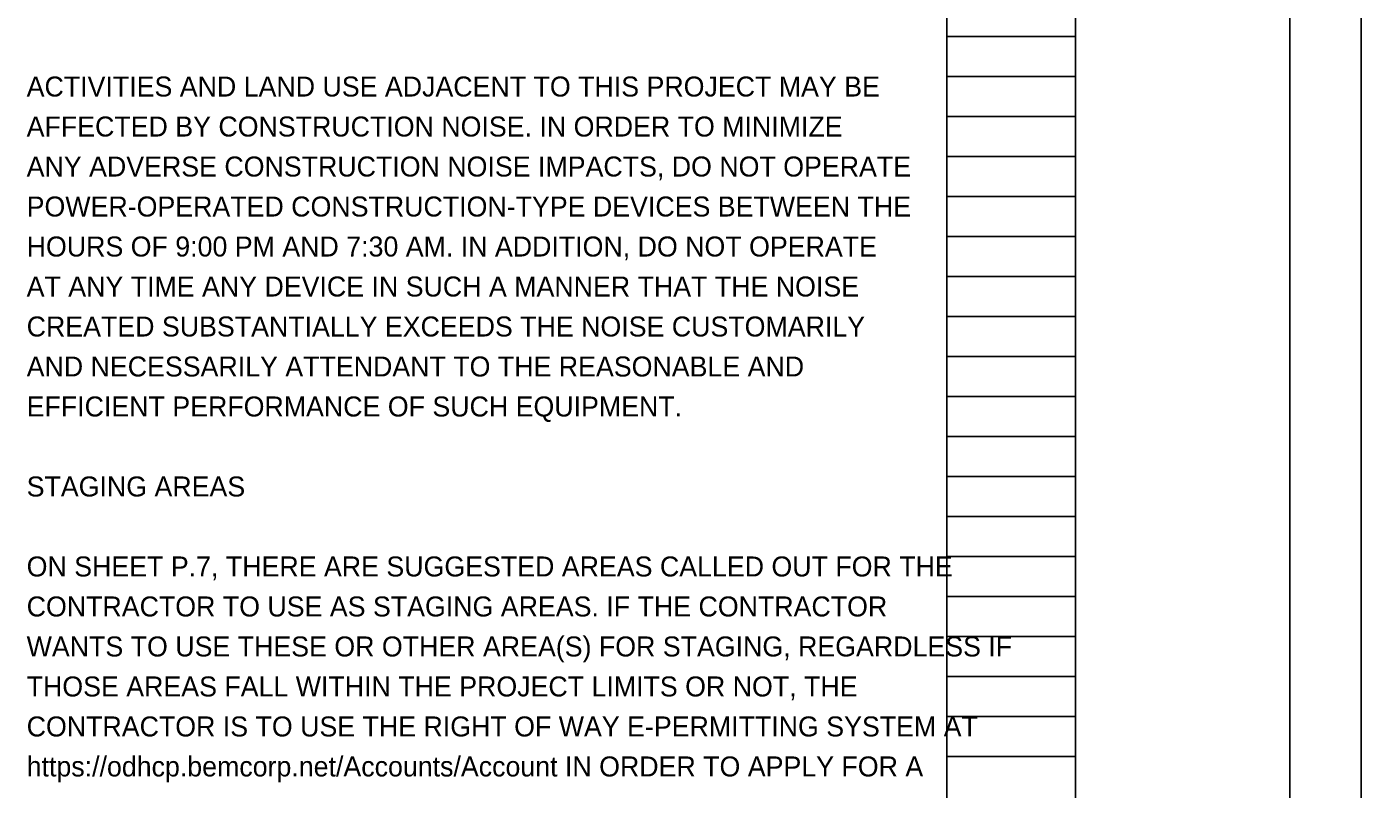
# Model space of a CAD drawing. Extents: x 0 to 34, y 0 to 22.
# Drawn here: x 24.66 to 34, y 5.51 to 10.85 of the extents above; entities that cross this region are included whole.
import ezdxf

# ---------------------------------------------------------------- set-up
doc = ezdxf.new("R2010")
doc.units = 0
for name, color, linetype in [('SH_Border', 7, 'Continuous'), ('SH_Cut_Line', 7, 'Continuous'), ('SH_Data', 7, 'Continuous'), ('SH_Text', 7, 'Continuous')]:
    doc.layers.add(name, color=color, linetype=linetype)

msp = doc.modelspace()

# ---------------------------------------------------------------- linework, layer by layer
at = {"layer": 'SH_Border'}
msp.add_line((32, 0.5), (32, 21.5), dxfattribs=at)
msp.add_lwpolyline([(1.5, 21.5), (33.5, 21.5), (33.5, 0.5), (1.5, 0.5)], close=True, dxfattribs=at)
at = {"layer": 'SH_Cut_Line'}
msp.add_lwpolyline([(0, 0), (34, 0), (34, 22), (0, 22)], close=True, dxfattribs=at)
at = {"layer": 'SH_Data'}
for p, q in [((31.1, 0.98), (31.1, 21.14)), ((32, 0.98), (32, 21.14)), ((31.1, 10.78), (32, 10.78)), ((31.1, 10.5), (32, 10.5)), ((31.1, 10.22), (32, 10.22)), ((31.1, 9.94), (32, 9.94)), ((31.1, 9.66), (32, 9.66)), ((31.1, 9.38), (32, 9.38)), ((31.1, 9.1), (32, 9.1)), ((31.1, 8.82), (32, 8.82)), ((31.1, 8.54), (32, 8.54)), ((31.1, 8.26), (32, 8.26)), ((31.1, 7.98), (32, 7.98)), ((31.1, 7.7), (32, 7.7)), ((31.1, 7.42), (32, 7.42)), ((31.1, 7.14), (32, 7.14)), ((31.1, 6.86), (32, 6.86)), ((31.1, 6.58), (32, 6.58)), ((31.1, 6.3), (32, 6.3)), ((31.1, 6.02), (32, 6.02)), ((31.1, 5.74), (32, 5.74))]:
    msp.add_line(p, q, dxfattribs=at)

# ---------------------------------------------------------------- texts
at = {"layer": 'SH_Text'}
for s, p in [('ACTIVITIES AND LAND USE ADJACENT TO THIS PROJECT MAY BE', (24.66, 10.36)), ('AFFECTED BY CONSTRUCTION NOISE. IN ORDER TO MINIMIZE', (24.66, 10.08)), ('ANY ADVERSE CONSTRUCTION NOISE IMPACTS, DO NOT OPERATE', (24.66, 9.8)), ('POWER-OPERATED CONSTRUCTION-TYPE DEVICES BETWEEN THE', (24.66, 9.52)), ('HOURS OF 9:00 PM AND 7:30 AM. IN ADDITION, DO NOT OPERATE', (24.66, 9.24)), ('AT ANY TIME ANY DEVICE IN SUCH A MANNER THAT THE NOISE', (24.66, 8.96)), ('CREATED SUBSTANTIALLY EXCEEDS THE NOISE CUSTOMARILY', (24.66, 8.68)), ('AND NECESSARILY ATTENDANT TO THE REASONABLE AND', (24.66, 8.4)), ('EFFICIENT PERFORMANCE OF SUCH EQUIPMENT.', (24.66, 8.12)), ('STAGING AREAS', (24.66, 7.56)), ('ON SHEET P.7, THERE ARE SUGGESTED AREAS CALLED OUT FOR THE', (24.66, 7)), ('CONTRACTOR TO USE AS STAGING AREAS. IF THE CONTRACTOR', (24.66, 6.72)), ('WANTS TO USE THESE OR OTHER AREA(S) FOR STAGING, REGARDLESS IF', (24.66, 6.44)), ('THOSE AREAS FALL WITHIN THE PROJECT LIMITS OR NOT, THE', (24.66, 6.16)), ('CONTRACTOR IS TO USE THE RIGHT OF WAY E-PERMITTING SYSTEM AT', (24.66, 5.88)), ('https://odhcp.bemcorp.net/Accounts/Account IN ORDER TO APPLY FOR A', (24.66, 5.6))]:
    msp.add_text(s, height=0.14, dxfattribs=at).set_placement(p)

doc.saveas('drawing.dxf')
